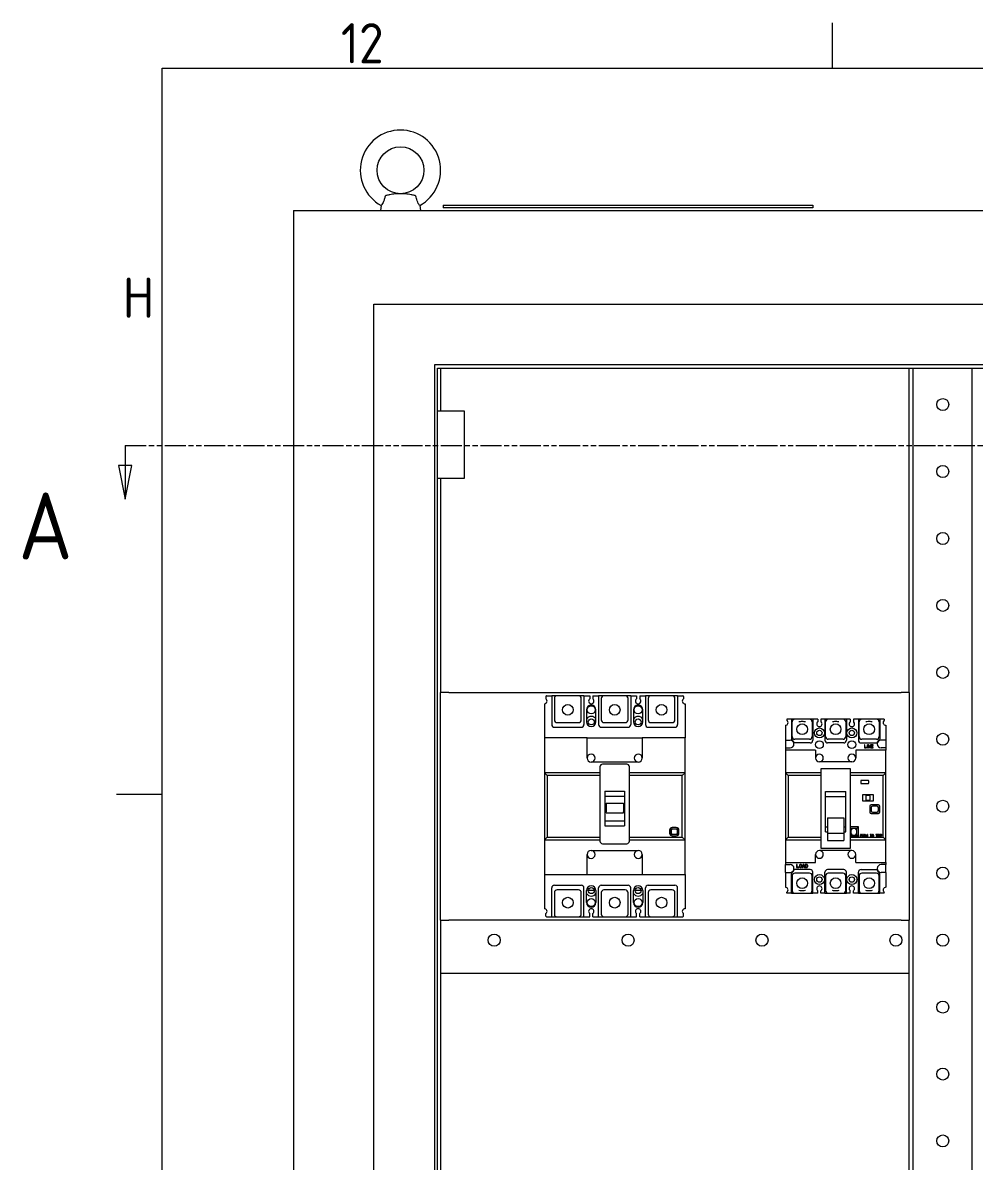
# Model space of a CAD drawing. Header units: millimetres. Extents: x 0 to 8410, y 0 to 5940.
# Drawn here: x 96 to 807, y 4924 to 5774 of the extents above; entities that cross this region are included whole.
import ezdxf

# ---------------------------------------------------------------- set-up
doc = ezdxf.new("R2010")
doc.units = ezdxf.units.MM
doc.header["$LTSCALE"] = 10
doc.linetypes.add('CHAIN', pattern=[0.3543, 0.2362, -0.0295, 0.0591, -0.0295])
doc.linetypes.add('DOUBLE_DASH_CHAIN', pattern=[1.2403, 0.6614, -0.0827, 0.1654, -0.0827, 0.1654, -0.0827])
doc.layers.get('0').update_dxf_attribs({"color": 3, "lineweight": 5, "true_color": 0x00ff00})
doc.layers.add('가시적인 것(ISO)', color=3, linetype='Continuous', lineweight=5, true_color=0x00ff00)
doc.layers.add('경계(ISO)', color=7, linetype='Continuous', lineweight=5)
doc.layers.add('단면선(ISO)', color=7, linetype='CHAIN', lineweight=5)
doc.styles.add('문자 텍스트_PSTEK_POSCO', font='isocp.shx')
doc.styles.add('부품번호텍스트_PSTEK_POSCO', font='isocp.shx')

# ---------------------------------------------------------------- blocks, each defined once
blk = doc.blocks.new('경계 Default Border')
at = {"layer": '경계(ISO)'}
for p, q in [((70.083, 574), (70.083, 577.4)), ((20, 519.75), (16.6, 519.75))]:
    blk.add_line(p, q, dxfattribs=at)
at = {"layer": '경계(ISO)', "flags": 128}
blk.add_lwpolyline([(20, 20), (20, 574), (821, 574), (821, 20), (20, 20)], dxfattribs=at)
at = {"layer": '경계(ISO)', "color": 2, "true_color": 0xffff00, "char_height": 3, "attachment_point": 7, "style": '문자 텍스트_PSTEK_POSCO'}
for s, insert in [('12', (33.36, 574.371)), ('H', (17.078, 555.375))]:
    blk.add_mtext(s, dxfattribs=dict(at, insert=insert))
blk = doc.blocks.new('2dTransSection0')
at = {"layer": '단면선(ISO)', "linetype": 'DOUBLE_DASH_CHAIN', "ltscale": 0.237558}
blk.add_line((17.256, 545.824), (185.952, 545.824), dxfattribs=at)
at = {"layer": '단면선(ISO)', "linetype": 'Continuous'}
for p, q in [((17.256, 545.824), (17.416, 545.824)), ((17.256, 545.824), (17.256, 544.324)), ((16.756, 544.324), (17.256, 541.824)), ((17.756, 544.324), (16.756, 544.324)), ((17.256, 544.324), (17.256, 541.824)), ((17.256, 541.824), (17.756, 544.324))]:
    blk.add_line(p, q, dxfattribs=at)
at = {"layer": '단면선(ISO)', "linetype": 'Continuous', "flags": 128}
blk.add_lwpolyline([(16.756, 544.324), (17.256, 541.824), (17.756, 544.324), (16.756, 544.324)], dxfattribs=at)
at = {"layer": '단면선(ISO)'}
blk.add_solid([(16.756, 544.324), (17.256, 541.824), (17.756, 544.324), (16.756, 544.324)], dxfattribs=at)
at = {"layer": '단면선(ISO)', "insert": (9.28, 537.312), "char_height": 5, "attachment_point": 7, "style": '부품번호텍스트_PSTEK_POSCO'}
blk.add_mtext('A', dxfattribs=at)

msp = doc.modelspace()

# ---------------------------------------------------------------- linework, layer by layer
at = {"layer": '가시적인 것(ISO)'}
for p, q in [((363.74, 5637.5), (363.09, 5633.85)), ((392.45, 5637.5), (393.09, 5633.85)), ((410.09, 5637.85), (686.09, 5637.85)), ((410.09, 5637.85), (410.09, 5635.85)), ((686.09, 5637.85), (686.09, 5635.85)), ((298.09, 5633.85), (298.09, 3533.85)), ((298.09, 5633.85), (1598.09, 5633.85)), ((686.09, 5635.85), (410.09, 5635.85)), ((358.09, 3603.85), (358.09, 5563.85)), ((358.09, 5563.85), (1538.09, 5563.85)), ((1492.69, 5518.45), (403.49, 5518.45)), ((403.49, 5518.45), (403.49, 3649.25)), ((405.79, 3651.55), (405.79, 5516.15)), ((405.79, 5516.15), (1490.39, 5516.15)), ((408.09, 5516.15), (408.09, 5483.85)), ((758.09, 5273.85), (758.09, 5516.15)), ((761.09, 3651.55), (761.09, 5516.15)), ((805.09, 3651.55), (805.09, 5516.15)), ((425.79, 5483.85), (405.79, 5483.85)), ((425.79, 5433.85), (425.79, 5483.85)), ((405.79, 5433.85), (425.79, 5433.85)), ((408.09, 5433.85), (408.09, 5273.85)), ((408.09, 5103.85), (408.09, 5273.85)), ((414.09, 5273.85), (408.09, 5273.85)), ((414.09, 5273.85), (752.09, 5273.85)), ((758.09, 5273.85), (752.09, 5273.85)), ((758.09, 5273.85), (758.09, 5103.85)), ((485.59, 5265.35), (485.59, 5239.85)), ((486.74, 5270.85), (486.74, 5268.98)), ((487.24, 5271.35), (491.09, 5271.35)), ((491.09, 5271.35), (491.09, 5249.85)), ((494.7, 5271.35), (491.09, 5271.35)), ((493.09, 5269.73), (493.09, 5253.35)), ((511.09, 5271.35), (494.7, 5271.35)), ((515.09, 5271.35), (511.09, 5271.35)), ((513.09, 5253.35), (513.09, 5269.35)), ((515.09, 5271.35), (519.44, 5271.35)), ((515.09, 5271.35), (515.09, 5249.85)), ((519.44, 5271.35), (519.44, 5268.98)), ((521.74, 5271.35), (526.09, 5271.35)), ((521.74, 5271.35), (521.74, 5268.98)), ((526.09, 5271.35), (526.09, 5249.85)), ((530.09, 5271.35), (526.09, 5271.35)), ((528.09, 5269.35), (528.09, 5253.35)), ((546.09, 5271.35), (530.09, 5271.35)), ((550.09, 5271.35), (546.09, 5271.35)), ((548.09, 5253.48), (548.09, 5269.35)), ((550.09, 5271.35), (554.44, 5271.35)), ((550.09, 5271.35), (550.09, 5249.85)), ((554.44, 5271.35), (554.44, 5268.98)), ((556.74, 5271.35), (561.09, 5271.35)), ((556.74, 5271.35), (556.74, 5268.98)), ((561.09, 5271.35), (561.09, 5249.85)), ((565.09, 5271.35), (561.09, 5271.35)), ((563.09, 5269.35), (563.09, 5253.35)), ((581.09, 5271.35), (565.09, 5271.35)), ((585.09, 5271.35), (581.09, 5271.35)), ((583.09, 5253.35), (583.09, 5269.35)), ((585.09, 5271.35), (588.94, 5271.35)), ((585.09, 5271.35), (585.09, 5249.85)), ((589.44, 5270.85), (589.44, 5268.98)), ((590.59, 5265.35), (590.59, 5239.85)), ((517.09, 5260.85), (517.09, 5251.85)), ((524.09, 5251.85), (524.09, 5260.85)), ((552.09, 5260.85), (552.09, 5251.85)), ((559.09, 5251.85), (559.09, 5260.85)), ((493.09, 5247.85), (513.09, 5247.85)), ((495.09, 5251.35), (511.09, 5251.35)), ((528.09, 5247.85), (548.09, 5247.85)), ((530.09, 5251.35), (545.96, 5251.35)), ((563.09, 5247.85), (583.09, 5247.85)), ((565.09, 5251.35), (581.09, 5251.35)), ((665.59, 5249.35), (665.59, 5238.25)), ((670.09, 5253.85), (666.74, 5253.85)), ((666.74, 5253.85), (666.74, 5252.98)), ((672.59, 5253.85), (670.09, 5253.85)), ((670.09, 5253.85), (670.09, 5238.44)), ((670.59, 5240.85), (670.59, 5251.85)), ((683.59, 5253.85), (672.59, 5253.85)), ((686.09, 5253.85), (683.59, 5253.85)), ((685.59, 5251.85), (685.59, 5240.85)), ((689.85, 5253.85), (686.09, 5253.85)), ((686.09, 5253.85), (686.09, 5238.15)), ((689.85, 5253.85), (689.85, 5251.99)), ((695.09, 5253.85), (692.15, 5253.85)), ((692.15, 5253.85), (692.15, 5251.98)), ((697.59, 5253.85), (695.09, 5253.85)), ((695.09, 5253.85), (695.09, 5238.15)), ((695.59, 5240.85), (695.59, 5251.85)), ((708.59, 5253.85), (697.59, 5253.85)), ((711.09, 5253.85), (708.59, 5253.85)), ((710.59, 5251.85), (710.59, 5240.85)), ((714.05, 5253.85), (711.09, 5253.85)), ((711.09, 5253.85), (711.09, 5238.15)), ((714.05, 5253.85), (714.05, 5251.99)), ((720.09, 5253.85), (716.35, 5253.85)), ((716.35, 5253.85), (716.35, 5251.98)), ((722.59, 5253.85), (720.09, 5253.85)), ((720.09, 5253.85), (720.09, 5238.15)), ((720.59, 5240.85), (720.59, 5251.85)), ((733.59, 5253.85), (722.59, 5253.85)), ((736.09, 5253.85), (733.59, 5253.85)), ((735.59, 5251.85), (735.59, 5240.85)), ((739.44, 5253.85), (736.09, 5253.85)), ((736.09, 5253.85), (736.09, 5238.44)), ((739.44, 5253.85), (739.44, 5252.98)), ((740.59, 5249.35), (740.59, 5238.25)), ((485.59, 5239.85), (485.59, 5213.85)), ((517.49, 5239.85), (485.59, 5239.85)), ((517.49, 5224.85), (517.49, 5239.85)), ((517.49, 5239.85), (558.69, 5239.85)), ((590.59, 5239.85), (558.69, 5239.85)), ((558.69, 5239.85), (558.69, 5224.85)), ((590.59, 5213.85), (590.59, 5239.85)), ((665.59, 5238.25), (669.09, 5238.25)), ((665.59, 5238.25), (665.59, 5232.45)), ((683.59, 5238.85), (672.59, 5238.85)), ((708.59, 5238.85), (697.59, 5238.85)), ((733.59, 5238.85), (722.59, 5238.85)), ((740.59, 5238.25), (737.09, 5238.25)), ((740.59, 5238.25), (740.59, 5232.45)), ((665.59, 5232.45), (669.09, 5232.45)), ((665.59, 5232.45), (665.59, 5230.85)), ((688.09, 5230.85), (665.59, 5230.85)), ((665.59, 5230.85), (665.59, 5213.85)), ((684.09, 5236.15), (672.24, 5236.15)), ((688.09, 5230.85), (688.09, 5224.85)), ((709.09, 5236.15), (697.09, 5236.15)), ((718.09, 5230.85), (718.09, 5224.85)), ((740.59, 5230.85), (718.09, 5230.85)), ((722.09, 5236.15), (733.94, 5236.15)), ((724.59, 5234.62), (724.59, 5232.4)), ((724.87, 5234.62), (724.59, 5234.62)), ((724.59, 5232.4), (726.26, 5232.4)), ((724.87, 5232.68), (724.87, 5234.62)), ((726.26, 5232.68), (724.87, 5232.68)), ((726.26, 5232.4), (726.26, 5232.68)), ((726.91, 5234.62), (726.63, 5234.62)), ((726.63, 5234.62), (726.63, 5232.4)), ((726.63, 5232.4), (726.91, 5232.4)), ((726.91, 5232.4), (726.91, 5234.62)), ((727.69, 5234.62), (727.28, 5234.62)), ((727.28, 5234.62), (727.28, 5232.4)), ((727.28, 5232.4), (727.55, 5232.4)), ((727.55, 5232.4), (727.55, 5234.33)), ((727.55, 5234.33), (728.71, 5232.4)), ((728.85, 5232.73), (727.69, 5234.62)), ((728.71, 5232.4), (729.13, 5232.4)), ((729.13, 5234.62), (728.85, 5234.62)), ((728.85, 5234.62), (728.85, 5232.73)), ((729.13, 5232.4), (729.13, 5234.62)), ((731.16, 5234.62), (729.5, 5234.62)), ((729.5, 5234.62), (729.5, 5232.4)), ((729.5, 5232.4), (731.16, 5232.4)), ((729.77, 5233.72), (729.77, 5234.33)), ((729.77, 5234.33), (731.16, 5234.33)), ((730.98, 5233.72), (729.77, 5233.72)), ((729.77, 5232.68), (729.77, 5233.43)), ((729.77, 5233.43), (730.98, 5233.43)), ((731.16, 5232.68), (729.77, 5232.68)), ((730.98, 5233.43), (730.98, 5233.72)), ((731.16, 5234.33), (731.16, 5234.62)), ((731.16, 5232.4), (731.16, 5232.68)), ((740.59, 5232.45), (737.09, 5232.45)), ((740.59, 5232.45), (740.59, 5230.85)), ((740.59, 5213.85), (740.59, 5230.85)), ((555.69, 5221.85), (520.49, 5221.85)), ((715.19, 5221.95), (690.99, 5221.95)), ((485.59, 5213.85), (485.59, 5163.85)), ((485.59, 5213.85), (487.59, 5211.85)), ((527.09, 5213.85), (485.59, 5213.85)), ((527.09, 5218.25), (527.09, 5162.85)), ((547.09, 5220.25), (529.09, 5220.25)), ((549.09, 5162.85), (549.09, 5218.25)), ((590.59, 5213.85), (549.09, 5213.85)), ((588.59, 5211.85), (590.59, 5213.85)), ((590.59, 5163.85), (590.59, 5213.85)), ((692.09, 5213.85), (665.59, 5213.85)), ((665.59, 5213.85), (665.59, 5163.85)), ((665.59, 5213.85), (667.59, 5211.85)), ((692.09, 5216.85), (692.09, 5157.45)), ((714.09, 5216.85), (692.09, 5216.85)), ((714.09, 5157.45), (714.09, 5216.85)), ((740.59, 5213.85), (714.09, 5213.85)), ((738.59, 5211.85), (740.59, 5213.85)), ((740.59, 5163.85), (740.59, 5213.85)), ((487.59, 5211.85), (487.59, 5165.85)), ((527.09, 5211.85), (487.59, 5211.85)), ((588.59, 5211.85), (549.09, 5211.85)), ((588.59, 5165.85), (588.59, 5211.85)), ((667.59, 5211.85), (667.59, 5165.85)), ((692.09, 5211.85), (667.59, 5211.85)), ((738.59, 5211.85), (714.09, 5211.85)), ((721.79, 5207.65), (721.79, 5206.25)), ((727.29, 5208.15), (722.29, 5208.15)), ((722.29, 5205.75), (727.29, 5205.75)), ((727.79, 5206.25), (727.79, 5207.65)), ((738.59, 5165.85), (738.59, 5211.85)), ((530.84, 5200.15), (530.84, 5174.15)), ((530.84, 5200.15), (545.34, 5200.15)), ((530.84, 5196.32), (545.34, 5196.32)), ((545.34, 5200.15), (545.34, 5174.15)), ((695.59, 5169.78), (695.59, 5199.91)), ((695.59, 5199.91), (710.59, 5199.91)), ((695.59, 5196.15), (710.59, 5196.15)), ((710.59, 5169.78), (710.59, 5199.91)), ((723.09, 5197.25), (723.09, 5192.95)), ((731.39, 5197.25), (723.09, 5197.25)), ((725.59, 5196.35), (725.59, 5193.85)), ((728.49, 5196.75), (725.99, 5196.75)), ((728.89, 5193.85), (728.89, 5196.35)), ((731.39, 5192.95), (731.39, 5197.25)), ((531.59, 5190.75), (531.59, 5191.25)), ((531.59, 5191.25), (544.59, 5191.25)), ((531.59, 5190.75), (531.59, 5184.55)), ((544.59, 5190.75), (544.59, 5191.25)), ((544.59, 5190.75), (544.59, 5184.55)), ((723.09, 5192.95), (731.39, 5192.95)), ((725.99, 5193.45), (728.49, 5193.45)), ((728.59, 5188.85), (728.59, 5184.45)), ((734.99, 5189.85), (729.59, 5189.85)), ((729.59, 5187.85), (729.59, 5185.45)), ((733.99, 5188.85), (730.59, 5188.85)), ((734.99, 5185.45), (734.99, 5187.85)), ((735.99, 5184.45), (735.99, 5188.85)), ((531.59, 5184.05), (531.59, 5184.55)), ((531.59, 5184.05), (544.59, 5184.05)), ((544.59, 5184.05), (544.59, 5184.55)), ((697.09, 5180.25), (709.09, 5180.25)), ((697.09, 5180.25), (697.09, 5168.72)), ((709.09, 5180.25), (709.09, 5168.72)), ((729.59, 5183.45), (734.99, 5183.45)), ((730.59, 5184.45), (733.99, 5184.45)), ((530.84, 5177.98), (545.34, 5177.98)), ((530.84, 5174.15), (545.34, 5174.15)), ((579.09, 5170.95), (579.09, 5168.75)), ((580.09, 5168.75), (580.09, 5170.95)), ((580.24, 5170.8), (580.24, 5168.9)), ((584.09, 5172.95), (581.09, 5172.95)), ((581.09, 5171.95), (584.09, 5171.95)), ((583.94, 5171.8), (581.24, 5171.8)), ((584.94, 5168.9), (584.94, 5170.8)), ((585.09, 5170.95), (585.09, 5168.75)), ((586.09, 5168.75), (586.09, 5170.95)), ((695.59, 5173.55), (697.09, 5173.55)), ((695.59, 5169.78), (697.09, 5169.78)), ((709.09, 5173.55), (710.59, 5173.55)), ((709.09, 5169.78), (710.59, 5169.78)), ((720.09, 5173.5), (714.09, 5173.5)), ((718.94, 5172.35), (714.44, 5172.35)), ((715.44, 5171.35), (714.44, 5172.35)), ((714.44, 5172.35), (714.44, 5167.35)), ((717.94, 5171.35), (718.94, 5172.35)), ((718.94, 5167.35), (718.94, 5172.35)), ((719.09, 5172.5), (720.09, 5173.5)), ((720.09, 5166.2), (720.09, 5173.5)), ((487.59, 5165.85), (485.59, 5163.85)), ((485.59, 5163.85), (485.59, 5137.85)), ((485.59, 5163.85), (527.09, 5163.85)), ((487.59, 5165.85), (527.09, 5165.85)), ((549.09, 5165.85), (588.59, 5165.85)), ((549.09, 5163.85), (590.59, 5163.85)), ((584.09, 5167.75), (581.09, 5167.75)), ((581.09, 5166.75), (584.09, 5166.75)), ((581.24, 5167.9), (583.94, 5167.9)), ((590.59, 5163.85), (588.59, 5165.85)), ((590.59, 5137.85), (590.59, 5163.85)), ((667.59, 5165.85), (665.59, 5163.85)), ((665.59, 5163.85), (692.09, 5163.85)), ((665.59, 5163.85), (665.59, 5146.85)), ((667.59, 5165.85), (692.09, 5165.85)), ((697.09, 5168.72), (697.09, 5163.36)), ((697.09, 5168.72), (709.09, 5168.72)), ((697.09, 5163.36), (709.09, 5163.36)), ((709.09, 5168.72), (709.09, 5163.36)), ((714.09, 5166.2), (720.09, 5166.2)), ((714.09, 5165.85), (738.59, 5165.85)), ((714.09, 5163.85), (740.59, 5163.85)), ((715.44, 5168.35), (714.44, 5167.35)), ((714.44, 5167.35), (718.94, 5167.35)), ((717.94, 5168.35), (718.94, 5167.35)), ((720.09, 5166.2), (719.09, 5167.2)), ((722.34, 5167.7), (721.59, 5167.7)), ((721.59, 5167.7), (721.59, 5166.2)), ((721.59, 5166.2), (721.78, 5166.2)), ((721.78, 5167.06), (721.78, 5167.54)), ((721.78, 5167.54), (722.37, 5167.54)), ((722.37, 5167.06), (721.78, 5167.06)), ((721.78, 5166.2), (721.78, 5166.87)), ((721.78, 5166.87), (722.34, 5166.87)), ((722.5, 5167.66), (722.34, 5167.7)), ((722.34, 5166.87), (722.5, 5166.9)), ((722.37, 5167.54), (722.47, 5167.5)), ((722.47, 5167.09), (722.37, 5167.06)), ((722.47, 5167.5), (722.53, 5167.44)), ((722.53, 5167.15), (722.47, 5167.09)), ((722.62, 5167.57), (722.5, 5167.66)), ((722.5, 5166.9), (722.62, 5166.99)), ((722.53, 5167.44), (722.56, 5167.34)), ((722.56, 5167.25), (722.53, 5167.15)), ((722.56, 5167.34), (722.56, 5167.25)), ((722.72, 5167.44), (722.62, 5167.57)), ((722.62, 5166.99), (722.72, 5167.12)), ((722.75, 5167.34), (722.72, 5167.44)), ((722.72, 5167.12), (722.75, 5167.22)), ((722.75, 5167.22), (722.75, 5167.34)), ((723.19, 5167.7), (723, 5167.7)), ((723, 5167.7), (723, 5166.71)), ((723, 5166.71), (723.03, 5166.55)), ((723.03, 5166.55), (723.09, 5166.42)), ((723.09, 5166.42), (723.22, 5166.29)), ((723.19, 5166.71), (723.19, 5167.7)), ((723.22, 5166.58), (723.19, 5166.71)), ((723.28, 5166.48), (723.22, 5166.58)), ((723.22, 5166.29), (723.34, 5166.23)), ((723.37, 5166.42), (723.28, 5166.48)), ((723.34, 5166.23), (723.5, 5166.2)), ((723.5, 5166.39), (723.37, 5166.42)), ((723.62, 5166.39), (723.5, 5166.39)), ((723.5, 5166.2), (723.62, 5166.2)), ((723.75, 5166.42), (723.62, 5166.39)), ((723.62, 5166.2), (723.78, 5166.23)), ((723.84, 5166.48), (723.75, 5166.42)), ((723.78, 5166.23), (723.91, 5166.29)), ((723.91, 5166.58), (723.84, 5166.48)), ((723.94, 5166.71), (723.91, 5166.58)), ((723.91, 5166.29), (724.03, 5166.42)), ((724.12, 5167.7), (723.94, 5167.7)), ((723.94, 5167.7), (723.94, 5166.71)), ((724.03, 5166.42), (724.09, 5166.55)), ((724.09, 5166.55), (724.12, 5166.71)), ((724.12, 5166.71), (724.12, 5167.7)), ((724.56, 5166.61), (724.37, 5166.61)), ((724.37, 5166.61), (724.41, 5166.48)), ((724.41, 5166.48), (724.5, 5166.32)), ((724.5, 5167.47), (724.47, 5167.34)), ((724.47, 5167.34), (724.47, 5167.22)), ((724.47, 5167.22), (724.5, 5167.09)), ((724.62, 5167.6), (724.5, 5167.47)), ((724.5, 5167.09), (724.62, 5166.96)), ((724.5, 5166.32), (724.66, 5166.23)), ((724.59, 5166.51), (724.56, 5166.61)), ((724.69, 5166.42), (724.59, 5166.51)), ((724.75, 5167.66), (724.62, 5167.6)), ((724.62, 5166.96), (724.75, 5166.9)), ((724.66, 5167.31), (724.69, 5167.41)), ((724.66, 5167.25), (724.66, 5167.31)), ((724.69, 5167.15), (724.66, 5167.25)), ((724.66, 5166.23), (724.81, 5166.2)), ((724.69, 5167.41), (724.78, 5167.47)), ((724.78, 5167.09), (724.69, 5167.15)), ((724.81, 5166.39), (724.69, 5166.42)), ((724.87, 5167.7), (724.75, 5167.66)), ((724.75, 5166.9), (724.87, 5166.87)), ((724.78, 5167.47), (724.87, 5167.5)), ((724.87, 5167.06), (724.78, 5167.09)), ((725.06, 5166.39), (724.81, 5166.39)), ((724.81, 5166.2), (725.06, 5166.2)), ((725.03, 5167.7), (724.87, 5167.7)), ((724.87, 5167.5), (725.06, 5167.5)), ((725.06, 5167.06), (724.87, 5167.06)), ((724.87, 5166.87), (725.06, 5166.87)), ((725.19, 5167.66), (725.03, 5167.7)), ((725.06, 5167.5), (725.16, 5167.47)), ((725.22, 5167.03), (725.06, 5167.06)), ((725.06, 5166.87), (725.19, 5166.83)), ((725.19, 5166.42), (725.06, 5166.39)), ((725.06, 5166.2), (725.22, 5166.23)), ((725.16, 5167.47), (725.22, 5167.41)), ((725.31, 5167.57), (725.19, 5167.66)), ((725.19, 5166.83), (725.28, 5166.77)), ((725.28, 5166.48), (725.19, 5166.42)), ((725.22, 5167.41), (725.25, 5167.34)), ((725.34, 5166.96), (725.22, 5167.03)), ((725.22, 5166.23), (725.34, 5166.29)), ((725.25, 5167.34), (725.44, 5167.34)), ((725.28, 5166.77), (725.34, 5166.67)), ((725.34, 5166.58), (725.28, 5166.48)), ((725.41, 5167.44), (725.31, 5167.57)), ((725.47, 5166.83), (725.34, 5166.96)), ((725.34, 5166.67), (725.34, 5166.58)), ((725.34, 5166.29), (725.47, 5166.42)), ((725.44, 5167.34), (725.41, 5167.44)), ((725.53, 5166.71), (725.47, 5166.83)), ((725.47, 5166.42), (725.53, 5166.55)), ((725.53, 5166.55), (725.53, 5166.71)), ((725.97, 5167.7), (725.78, 5167.7)), ((725.78, 5167.7), (725.78, 5166.2)), ((725.78, 5166.2), (725.97, 5166.2)), ((725.97, 5167.09), (725.97, 5167.7)), ((726.84, 5167.09), (725.97, 5167.09)), ((725.97, 5166.2), (725.97, 5166.9)), ((725.97, 5166.9), (726.84, 5166.9)), ((727.03, 5167.7), (726.84, 5167.7)), ((726.84, 5167.7), (726.84, 5167.09)), ((726.84, 5166.9), (726.84, 5166.2)), ((726.84, 5166.2), (727.03, 5166.2)), ((727.03, 5166.2), (727.03, 5167.7)), ((729.97, 5167.7), (728.78, 5167.7)), ((728.78, 5167.7), (728.78, 5167.54)), ((728.78, 5167.54), (729.28, 5167.54)), ((729.28, 5167.54), (729.28, 5166.2)), ((729.28, 5166.2), (729.47, 5166.2)), ((729.47, 5166.2), (729.47, 5167.54)), ((729.47, 5167.54), (729.97, 5167.54)), ((729.97, 5167.54), (729.97, 5167.7)), ((730.25, 5167.34), (730.22, 5167.18)), ((730.22, 5167.18), (730.22, 5166.71)), ((730.22, 5166.71), (730.25, 5166.55)), ((730.31, 5167.47), (730.25, 5167.34)), ((730.25, 5166.55), (730.31, 5166.42)), ((730.44, 5167.6), (730.31, 5167.47)), ((730.31, 5166.42), (730.44, 5166.29)), ((730.41, 5167.18), (730.44, 5167.31)), ((730.41, 5166.71), (730.41, 5167.18)), ((730.44, 5166.58), (730.41, 5166.71)), ((730.56, 5167.66), (730.44, 5167.6)), ((730.44, 5167.31), (730.5, 5167.41)), ((730.5, 5166.48), (730.44, 5166.58)), ((730.44, 5166.29), (730.56, 5166.23)), ((730.5, 5167.41), (730.59, 5167.47)), ((730.59, 5166.42), (730.5, 5166.48)), ((730.72, 5167.7), (730.56, 5167.66)), ((730.56, 5166.23), (730.72, 5166.2)), ((730.59, 5167.47), (730.72, 5167.5)), ((730.72, 5166.39), (730.59, 5166.42)), ((730.97, 5167.7), (730.72, 5167.7)), ((730.72, 5167.5), (730.97, 5167.5)), ((730.97, 5166.39), (730.72, 5166.39)), ((730.72, 5166.2), (730.97, 5166.2)), ((731.12, 5167.66), (730.97, 5167.7)), ((730.97, 5167.5), (731.09, 5167.47)), ((731.09, 5166.42), (730.97, 5166.39)), ((730.97, 5166.2), (731.12, 5166.23)), ((731.09, 5167.47), (731.19, 5167.41)), ((731.19, 5166.48), (731.09, 5166.42)), ((731.25, 5167.6), (731.12, 5167.66)), ((731.12, 5166.23), (731.25, 5166.29)), ((731.19, 5167.41), (731.25, 5167.31)), ((731.25, 5166.58), (731.19, 5166.48)), ((731.37, 5167.47), (731.25, 5167.6)), ((731.25, 5167.31), (731.28, 5167.18)), ((731.28, 5166.71), (731.25, 5166.58)), ((731.25, 5166.29), (731.37, 5166.42)), ((731.28, 5167.18), (731.28, 5166.71)), ((731.44, 5167.34), (731.37, 5167.47)), ((731.37, 5166.42), (731.44, 5166.55)), ((731.47, 5167.18), (731.44, 5167.34)), ((731.44, 5166.55), (731.47, 5166.71)), ((731.47, 5166.71), (731.47, 5167.18)), ((734.41, 5167.7), (733.22, 5167.7)), ((733.22, 5167.7), (733.22, 5167.54)), ((733.22, 5167.54), (733.72, 5167.54)), ((733.72, 5167.54), (733.72, 5166.2)), ((733.72, 5166.2), (733.91, 5166.2)), ((733.91, 5166.2), (733.91, 5167.54)), ((733.91, 5167.54), (734.41, 5167.54)), ((734.41, 5167.54), (734.41, 5167.7)), ((735.41, 5167.7), (734.66, 5167.7)), ((734.66, 5167.7), (734.66, 5166.2)), ((734.66, 5166.2), (734.84, 5166.2)), ((734.84, 5167.06), (734.84, 5167.54)), ((734.84, 5167.54), (735.44, 5167.54)), ((735.44, 5167.06), (734.84, 5167.06)), ((734.84, 5166.87), (735.37, 5166.87)), ((734.84, 5166.2), (734.84, 5166.87)), ((735.37, 5166.87), (735.62, 5166.2)), ((735.56, 5167.66), (735.41, 5167.7)), ((735.44, 5167.54), (735.53, 5167.5)), ((735.53, 5167.09), (735.44, 5167.06)), ((735.53, 5167.5), (735.59, 5167.44)), ((735.59, 5167.15), (735.53, 5167.09)), ((735.69, 5167.57), (735.56, 5167.66)), ((735.56, 5166.93), (735.69, 5166.99)), ((735.84, 5166.2), (735.56, 5166.93)), ((735.59, 5167.44), (735.62, 5167.34)), ((735.62, 5167.25), (735.59, 5167.15)), ((735.62, 5167.34), (735.62, 5167.25)), ((735.62, 5166.2), (735.84, 5166.2)), ((735.78, 5167.44), (735.69, 5167.57)), ((735.69, 5166.99), (735.78, 5167.12)), ((735.81, 5167.34), (735.78, 5167.44)), ((735.78, 5167.12), (735.81, 5167.22)), ((735.81, 5167.22), (735.81, 5167.34)), ((736.28, 5167.7), (736.09, 5167.7)), ((736.09, 5167.7), (736.09, 5166.2)), ((736.09, 5166.2), (736.28, 5166.2)), ((736.28, 5166.2), (736.28, 5167.7)), ((737.28, 5167.7), (736.53, 5167.7)), ((736.53, 5167.7), (736.53, 5166.2)), ((736.53, 5166.2), (736.72, 5166.2)), ((736.72, 5167.06), (736.72, 5167.54)), ((736.72, 5167.54), (737.31, 5167.54)), ((737.31, 5167.06), (736.72, 5167.06)), ((736.72, 5166.2), (736.72, 5166.87)), ((736.72, 5166.87), (737.28, 5166.87)), ((737.44, 5167.66), (737.28, 5167.7)), ((737.28, 5166.87), (737.44, 5166.9)), ((737.31, 5167.54), (737.41, 5167.5)), ((737.41, 5167.09), (737.31, 5167.06)), ((737.41, 5167.5), (737.47, 5167.44)), ((737.47, 5167.15), (737.41, 5167.09)), ((737.56, 5167.57), (737.44, 5167.66)), ((737.44, 5166.9), (737.56, 5166.99)), ((737.47, 5167.44), (737.5, 5167.34)), ((737.5, 5167.25), (737.47, 5167.15)), ((737.5, 5167.34), (737.5, 5167.25)), ((737.66, 5167.44), (737.56, 5167.57)), ((737.56, 5166.99), (737.66, 5167.12)), ((737.69, 5167.34), (737.66, 5167.44)), ((737.66, 5167.12), (737.69, 5167.22)), ((737.69, 5167.22), (737.69, 5167.34)), ((740.59, 5163.85), (738.59, 5165.85)), ((740.59, 5146.85), (740.59, 5163.85)), ((517.49, 5137.85), (517.49, 5152.85)), ((520.49, 5155.85), (555.69, 5155.85)), ((529.09, 5160.85), (547.09, 5160.85)), ((558.69, 5152.85), (558.69, 5137.85)), ((688.09, 5146.85), (688.09, 5152.85)), ((715.19, 5155.75), (690.99, 5155.75)), ((692.09, 5157.45), (714.09, 5157.45)), ((718.09, 5146.85), (718.09, 5152.85)), ((665.59, 5146.85), (665.59, 5145.25)), ((665.59, 5146.85), (688.09, 5146.85)), ((665.59, 5145.25), (669.09, 5145.25)), ((665.59, 5139.45), (665.59, 5145.25)), ((673.96, 5145.3), (673.96, 5143.1)), ((674.24, 5145.3), (673.96, 5145.3)), ((674.24, 5143.38), (674.24, 5145.3)), ((676.03, 5144.78), (675.98, 5144.55)), ((675.98, 5144.55), (675.98, 5143.84)), ((676.12, 5144.97), (676.03, 5144.78)), ((676.3, 5145.16), (676.12, 5144.97)), ((676.26, 5144.55), (676.3, 5144.73)), ((676.26, 5143.84), (676.26, 5144.55)), ((676.48, 5145.25), (676.3, 5145.16)), ((676.3, 5144.73), (676.39, 5144.87)), ((676.39, 5144.87), (676.53, 5144.97)), ((676.71, 5145.3), (676.48, 5145.25)), ((676.53, 5144.97), (676.71, 5145.01)), ((677.08, 5145.3), (676.71, 5145.3)), ((676.71, 5145.01), (677.08, 5145.01)), ((677.31, 5145.25), (677.08, 5145.3)), ((677.08, 5145.01), (677.26, 5144.97)), ((677.26, 5144.97), (677.4, 5144.87)), ((677.49, 5145.16), (677.31, 5145.25)), ((677.4, 5144.87), (677.49, 5144.73)), ((677.68, 5144.97), (677.49, 5145.16)), ((677.49, 5144.73), (677.54, 5144.55)), ((677.54, 5144.55), (677.54, 5143.84)), ((677.77, 5144.78), (677.68, 5144.97)), ((677.81, 5144.55), (677.77, 5144.78)), ((677.81, 5143.84), (677.81, 5144.55)), ((678.91, 5145.3), (678.18, 5143.1)), ((678.68, 5143.84), (679.1, 5145.11)), ((679.28, 5145.3), (678.91, 5145.3)), ((679.1, 5145.11), (679.51, 5143.84)), ((680.01, 5143.1), (679.28, 5145.3)), ((681.48, 5145.3), (680.38, 5145.3)), ((680.38, 5145.3), (680.38, 5143.1)), ((680.66, 5145.01), (681.48, 5145.01)), ((680.66, 5143.38), (680.66, 5145.01)), ((681.71, 5145.25), (681.48, 5145.3)), ((681.48, 5145.01), (681.66, 5144.97)), ((681.66, 5144.97), (681.8, 5144.87)), ((681.89, 5145.16), (681.71, 5145.25)), ((681.8, 5144.87), (681.89, 5144.73)), ((682.08, 5144.97), (681.89, 5145.16)), ((681.89, 5144.73), (681.94, 5144.55)), ((681.94, 5144.55), (681.94, 5143.84)), ((682.17, 5144.78), (682.08, 5144.97)), ((682.21, 5144.55), (682.17, 5144.78)), ((682.21, 5143.84), (682.21, 5144.55)), ((718.09, 5146.85), (740.59, 5146.85)), ((740.59, 5145.25), (737.09, 5145.25)), ((740.59, 5146.85), (740.59, 5145.25)), ((740.59, 5139.45), (740.59, 5145.25)), ((485.59, 5137.85), (485.59, 5112.35)), ((485.59, 5137.85), (517.49, 5137.85)), ((517.49, 5137.85), (558.69, 5137.85)), ((558.69, 5137.85), (590.59, 5137.85)), ((590.59, 5137.85), (590.59, 5112.35)), ((665.59, 5139.45), (669.09, 5139.45)), ((665.59, 5139.45), (665.59, 5128.35)), ((670.09, 5123.85), (670.09, 5139.25)), ((670.59, 5136.85), (670.59, 5125.85)), ((684.09, 5141.55), (672.24, 5141.55)), ((683.59, 5138.85), (672.59, 5138.85)), ((673.96, 5143.1), (675.61, 5143.1)), ((675.61, 5143.38), (674.24, 5143.38)), ((675.61, 5143.1), (675.61, 5143.38)), ((675.98, 5143.84), (676.03, 5143.61)), ((676.03, 5143.61), (676.12, 5143.42)), ((676.12, 5143.42), (676.3, 5143.24)), ((676.3, 5143.66), (676.26, 5143.84)), ((676.39, 5143.52), (676.3, 5143.66)), ((676.3, 5143.24), (676.48, 5143.14)), ((676.53, 5143.42), (676.39, 5143.52)), ((676.48, 5143.14), (676.71, 5143.1)), ((676.71, 5143.38), (676.53, 5143.42)), ((677.08, 5143.38), (676.71, 5143.38)), ((676.71, 5143.1), (677.08, 5143.1)), ((677.26, 5143.42), (677.08, 5143.38)), ((677.08, 5143.1), (677.31, 5143.14)), ((677.4, 5143.52), (677.26, 5143.42)), ((677.31, 5143.14), (677.49, 5143.24)), ((677.49, 5143.66), (677.4, 5143.52)), ((677.54, 5143.84), (677.49, 5143.66)), ((677.49, 5143.24), (677.68, 5143.42)), ((677.68, 5143.42), (677.77, 5143.61)), ((677.77, 5143.61), (677.81, 5143.84)), ((678.18, 5143.1), (678.46, 5143.1)), ((678.46, 5143.1), (678.64, 5143.66)), ((678.64, 5143.66), (679.56, 5143.66)), ((679.51, 5143.84), (678.68, 5143.84)), ((679.56, 5143.66), (679.74, 5143.1)), ((679.74, 5143.1), (680.01, 5143.1)), ((680.38, 5143.1), (681.48, 5143.1)), ((681.48, 5143.38), (680.66, 5143.38)), ((681.66, 5143.42), (681.48, 5143.38)), ((681.48, 5143.1), (681.71, 5143.14)), ((681.8, 5143.52), (681.66, 5143.42)), ((681.71, 5143.14), (681.89, 5143.24)), ((681.89, 5143.66), (681.8, 5143.52)), ((681.94, 5143.84), (681.89, 5143.66)), ((681.89, 5143.24), (682.08, 5143.42)), ((682.08, 5143.42), (682.17, 5143.61)), ((682.17, 5143.61), (682.21, 5143.84)), ((685.59, 5125.85), (685.59, 5136.85)), ((686.09, 5123.85), (686.09, 5139.55)), ((695.09, 5123.85), (695.09, 5139.55)), ((695.59, 5136.85), (695.59, 5125.85)), ((709.09, 5141.55), (697.09, 5141.55)), ((708.59, 5138.85), (697.59, 5138.85)), ((710.59, 5125.85), (710.59, 5136.85)), ((711.09, 5123.85), (711.09, 5139.55)), ((720.09, 5123.85), (720.09, 5139.55)), ((720.59, 5136.85), (720.59, 5125.85)), ((722.09, 5141.55), (733.94, 5141.55)), ((733.59, 5138.85), (722.59, 5138.85)), ((735.59, 5125.85), (735.59, 5136.85)), ((736.09, 5123.85), (736.09, 5139.25)), ((740.59, 5139.45), (737.09, 5139.45)), ((740.59, 5139.45), (740.59, 5128.35)), ((491.09, 5106.35), (491.09, 5127.85)), ((493.09, 5129.85), (513.09, 5129.85)), ((515.09, 5106.35), (515.09, 5127.85)), ((526.09, 5106.35), (526.09, 5127.85)), ((528.09, 5129.85), (548.09, 5129.85)), ((550.09, 5106.35), (550.09, 5127.85)), ((561.09, 5106.35), (561.09, 5127.85)), ((563.09, 5129.85), (583.09, 5129.85)), ((585.09, 5106.35), (585.09, 5127.85)), ((493.09, 5124.35), (493.09, 5107.96)), ((511.09, 5126.35), (495.09, 5126.35)), ((513.09, 5108.35), (513.09, 5124.35)), ((517.09, 5116.85), (517.09, 5125.85)), ((522.84, 5125.85), (518.34, 5125.85)), ((519.56, 5123.85), (521.62, 5123.85)), ((524.09, 5125.85), (524.09, 5116.85)), ((528.09, 5124.35), (528.09, 5108.35)), ((545.96, 5126.35), (530.09, 5126.35)), ((548.09, 5108.35), (548.09, 5124.21)), ((552.09, 5116.85), (552.09, 5125.85)), ((557.84, 5125.85), (553.34, 5125.85)), ((554.56, 5123.85), (556.62, 5123.85)), ((559.09, 5125.85), (559.09, 5116.85)), ((563.09, 5124.35), (563.09, 5108.35)), ((581.09, 5126.35), (565.09, 5126.35)), ((583.09, 5108.35), (583.09, 5124.35)), ((666.74, 5123.85), (666.74, 5124.71)), ((670.09, 5123.85), (666.74, 5123.85)), ((670.09, 5123.85), (672.59, 5123.85)), ((672.59, 5123.85), (683.59, 5123.85)), ((683.59, 5123.85), (686.09, 5123.85)), ((689.85, 5123.85), (686.09, 5123.85)), ((689.85, 5123.85), (689.85, 5125.71)), ((692.15, 5123.85), (692.15, 5125.71)), ((695.09, 5123.85), (692.15, 5123.85)), ((695.09, 5123.85), (697.59, 5123.85)), ((697.59, 5123.85), (708.59, 5123.85)), ((708.59, 5123.85), (711.09, 5123.85)), ((714.05, 5123.85), (711.09, 5123.85)), ((714.05, 5123.85), (714.05, 5125.71)), ((716.35, 5123.85), (716.35, 5125.71)), ((720.09, 5123.85), (716.35, 5123.85)), ((720.09, 5123.85), (722.59, 5123.85)), ((722.59, 5123.85), (733.59, 5123.85)), ((733.59, 5123.85), (736.09, 5123.85)), ((739.44, 5123.85), (736.09, 5123.85)), ((739.44, 5123.85), (739.44, 5124.71)), ((408.09, 5103.85), (408.09, 3651.55)), ((408.09, 5103.85), (414.09, 5103.85)), ((752.09, 5103.85), (414.09, 5103.85)), ((486.74, 5106.85), (486.74, 5108.71)), ((487.24, 5106.35), (491.09, 5106.35)), ((491.09, 5106.35), (494.7, 5106.35)), ((494.7, 5106.35), (511.09, 5106.35)), ((511.09, 5106.35), (515.09, 5106.35)), ((515.09, 5106.35), (519.44, 5106.35)), ((519.44, 5106.35), (519.44, 5108.71)), ((521.74, 5106.35), (521.74, 5108.71)), ((521.74, 5106.35), (526.09, 5106.35)), ((526.09, 5106.35), (530.09, 5106.35)), ((530.09, 5106.35), (546.09, 5106.35)), ((546.09, 5106.35), (550.09, 5106.35)), ((550.09, 5106.35), (554.44, 5106.35)), ((554.44, 5106.35), (554.44, 5108.71)), ((556.74, 5106.35), (556.74, 5108.71)), ((556.74, 5106.35), (561.09, 5106.35)), ((561.09, 5106.35), (565.09, 5106.35)), ((565.09, 5106.35), (581.09, 5106.35)), ((581.09, 5106.35), (585.09, 5106.35)), ((585.09, 5106.35), (588.94, 5106.35)), ((589.44, 5106.85), (589.44, 5108.71)), ((752.09, 5103.85), (758.09, 5103.85)), ((758.09, 3651.55), (758.09, 5103.85)), ((758.09, 5063.85), (408.09, 5063.85))]:
    msp.add_line(p, q, dxfattribs=at)
for centre, radius in [((378.09, 5663.85), 17.5), ((783.09, 5488.85), 4.5), ((783.09, 5438.85), 4.5), ((783.09, 5388.85), 4.5), ((783.09, 5338.85), 4.5), ((783.09, 5288.85), 4.5), ((503.09, 5260.85), 4), ((520.59, 5260.85), 3), ((538.09, 5260.85), 4), ((555.59, 5260.85), 3), ((573.09, 5260.85), 4), ((520.59, 5251.85), 2.25), ((555.59, 5251.85), 2.25), ((678.09, 5246.35), 4), ((690.99, 5243.6), 3.7), ((703.09, 5246.35), 4), ((715.19, 5243.6), 3.7), ((728.09, 5246.35), 4), ((690.99, 5234.85), 2.9), ((690.99, 5243.6), 2), ((715.19, 5234.85), 2.9), ((715.19, 5243.6), 2), ((783.09, 5238.85), 4.5), ((783.09, 5188.85), 4.5), ((690.99, 5134.1), 3.7), ((690.99, 5134.1), 2), ((715.19, 5134.1), 3.7), ((715.19, 5134.1), 2), ((783.09, 5138.85), 4.5), ((520.59, 5125.85), 2.25), ((555.59, 5125.85), 2.25), ((678.09, 5131.35), 4), ((703.09, 5131.35), 4), ((728.09, 5131.35), 4), ((503.09, 5116.85), 4), ((520.59, 5116.85), 3), ((538.09, 5116.85), 4), ((555.59, 5116.85), 3), ((573.09, 5116.85), 4), ((448.09, 5088.85), 4.5), ((548.09, 5088.85), 4.5), ((648.09, 5088.85), 4.5), ((748.09, 5088.85), 4.5), ((783.09, 5088.85), 4.5), ((783.09, 5038.85), 4.5), ((783.09, 4988.85), 4.5), ((783.09, 4938.85), 4.5)]:
    msp.add_circle(centre, radius, dxfattribs=at)
for centre, radius, start, end in [((378.09, 5663.85), 30, 298.58769, 241.41231), ((485.59, 5267.35), 2, 270, 54.90037), ((487.24, 5270.85), 0.5, 90, 180), ((494.7, 5269.73), 1.61, 90, 180), ((511.09, 5269.35), 2, 0, 90), ((520.59, 5260.85), 3.5, 0, 180), ((520.59, 5267.35), 2, 125.09963, 54.90037), ((530.09, 5269.35), 2, 90, 180), ((546.09, 5269.35), 2, 0, 90), ((555.59, 5260.85), 3.5, 0, 180), ((555.59, 5267.35), 2, 125.09963, 54.90037), ((565.09, 5269.35), 2, 90, 180), ((581.09, 5269.35), 2, 0, 90), ((590.59, 5267.35), 2, 125.09963, 270), ((588.94, 5270.85), 0.5, 0, 90), ((520.59, 5251.85), 4.1, 31.38815, 148.61185), ((555.59, 5251.85), 4.1, 31.38815, 148.61185), ((493.09, 5249.85), 2, 180, 270), ((495.09, 5253.35), 2, 180, 270), ((511.09, 5253.35), 2, 270, 0), ((513.09, 5249.85), 2, 270, 0), ((520.59, 5251.85), 3.5, 180, 0), ((528.09, 5249.85), 2, 180, 270), ((530.09, 5253.35), 2, 180, 270), ((545.96, 5253.48), 2.13, 270, 0), ((548.09, 5249.85), 2, 270, 0), ((555.59, 5251.85), 3.5, 180, 0), ((563.09, 5249.85), 2, 180, 270), ((565.09, 5253.35), 2, 180, 270), ((581.09, 5253.35), 2, 270, 0), ((583.09, 5249.85), 2, 270, 0), ((665.59, 5251.35), 2, 270, 54.90037), ((672.59, 5251.85), 2, 90, 180), ((683.59, 5251.85), 2, 0, 90), ((690.99, 5250.35), 2, 124.91521, 54.71552), ((697.59, 5251.85), 2, 90, 180), ((708.59, 5251.85), 2, 0, 90), ((715.19, 5250.35), 2, 124.91521, 54.71552), ((722.59, 5251.85), 2, 90, 180), ((733.59, 5251.85), 2, 0, 90), ((740.59, 5251.35), 2, 125.09963, 270), ((669.09, 5235.35), 2.9, 270, 90), ((669.09, 5235.35), 3.25, 14.25003, 72.07979), ((672.59, 5240.85), 2, 180, 270), ((683.59, 5240.85), 2, 270, 0), ((684.09, 5238.15), 2, 270, 0), ((697.09, 5238.15), 2, 180, 270), ((697.59, 5240.85), 2, 180, 270), ((708.59, 5240.85), 2, 270, 0), ((709.09, 5238.15), 2, 270, 0), ((722.09, 5238.15), 2, 180, 270), ((722.59, 5240.85), 2, 180, 270), ((733.59, 5240.85), 2, 270, 0), ((737.09, 5235.35), 3.25, 107.92021, 165.74997), ((737.09, 5235.35), 2.9, 90, 270), ((520.49, 5224.85), 3, 270, 180), ((520.49, 5224.85), 3, 180, 270), ((555.69, 5224.85), 3, 0, 270), ((555.69, 5224.85), 3, 270, 0), ((690.99, 5224.85), 2.9, 270, 180), ((690.99, 5224.85), 2.9, 180, 270), ((715.19, 5224.85), 2.9, 0, 270), ((715.19, 5224.85), 2.9, 270, 0), ((529.09, 5218.25), 2, 90, 180), ((547.09, 5218.25), 2, 0, 90), ((722.29, 5207.65), 0.5, 90, 180), ((722.29, 5206.25), 0.5, 180, 270), ((727.29, 5207.65), 0.5, 0, 90), ((727.29, 5206.25), 0.5, 270, 0), ((725.99, 5196.35), 0.4, 90, 180), ((728.49, 5196.35), 0.4, 0, 90), ((725.99, 5193.85), 0.4, 180, 270), ((728.49, 5193.85), 0.4, 270, 0), ((729.59, 5188.85), 1, 90, 180), ((730.59, 5187.85), 1, 90, 180), ((733.99, 5187.85), 1, 0, 90), ((734.99, 5188.85), 1, 0, 90), ((729.59, 5184.45), 1, 180, 270), ((730.59, 5185.45), 1, 180, 270), ((733.99, 5185.45), 1, 270, 0), ((734.99, 5184.45), 1, 270, 0), ((581.09, 5170.95), 2, 90, 180), ((581.09, 5170.95), 1, 90, 180), ((581.24, 5170.8), 1, 90, 180), ((583.94, 5170.8), 1, 0, 90), ((584.09, 5170.95), 2, 0, 90), ((584.09, 5170.95), 1, 0, 90), ((529.09, 5162.85), 2, 180, 270), ((547.09, 5162.85), 2, 270, 0), ((581.09, 5168.75), 2, 180, 270), ((581.09, 5168.75), 1, 180, 270), ((581.24, 5168.9), 1, 180, 270), ((583.94, 5168.9), 1, 270, 0), ((584.09, 5168.75), 2, 270, 0), ((584.09, 5168.75), 1, 270, 0), ((520.49, 5152.85), 3, 90, 180), ((520.49, 5152.85), 3, 180, 90), ((555.69, 5152.85), 3, 90, 0), ((555.69, 5152.85), 3, 0, 90), ((690.99, 5152.85), 2.9, 180, 90), ((690.99, 5152.85), 2.9, 90, 180), ((715.19, 5152.85), 2.9, 90, 0), ((715.19, 5152.85), 2.9, 0, 90), ((669.09, 5142.35), 2.9, 270, 90), ((737.09, 5142.35), 2.9, 90, 270), ((669.09, 5142.35), 3.25, 287.92021, 345.74997), ((672.59, 5136.85), 2, 90, 180), ((683.59, 5136.85), 2, 0, 90), ((684.09, 5139.55), 2, 0, 90), ((697.09, 5139.55), 2, 90, 180), ((697.59, 5136.85), 2, 90, 180), ((708.59, 5136.85), 2, 0, 90), ((709.09, 5139.55), 2, 0, 90), ((722.09, 5139.55), 2, 90, 180), ((722.59, 5136.85), 2, 90, 180), ((733.59, 5136.85), 2, 0, 90), ((737.09, 5142.35), 3.25, 194.25003, 252.07979), ((493.09, 5127.85), 2, 90, 180), ((513.09, 5127.85), 2, 0, 90), ((520.59, 5125.85), 3.5, 0, 180), ((528.09, 5127.85), 2, 90, 180), ((548.09, 5127.85), 2, 0, 90), ((555.59, 5125.85), 3.5, 0, 180), ((563.09, 5127.85), 2, 90, 180), ((583.09, 5127.85), 2, 0, 90), ((665.59, 5126.35), 2, 305.09963, 90), ((690.99, 5127.35), 2, 305.28448, 235.08479), ((715.19, 5127.35), 2, 305.28448, 235.08479), ((740.59, 5126.35), 2, 90, 234.90037), ((495.09, 5124.35), 2, 90, 180), ((511.09, 5124.35), 2, 0, 90), ((520.59, 5125.85), 4.1, 211.38815, 328.61185), ((530.09, 5124.35), 2, 90, 180), ((545.96, 5124.21), 2.13, 0, 90), ((555.59, 5125.85), 4.1, 211.38815, 328.61185), ((565.09, 5124.35), 2, 90, 180), ((581.09, 5124.35), 2, 0, 90), ((672.59, 5125.85), 2, 180, 270), ((683.59, 5125.85), 2, 270, 0), ((697.59, 5125.85), 2, 180, 270), ((708.59, 5125.85), 2, 270, 0), ((722.59, 5125.85), 2, 180, 270), ((733.59, 5125.85), 2, 270, 0), ((485.59, 5110.35), 2, 305.09963, 90), ((520.59, 5116.85), 3.5, 180, 0), ((520.59, 5110.35), 2, 305.09963, 234.90037), ((555.59, 5116.85), 3.5, 180, 0), ((555.59, 5110.35), 2, 305.09963, 234.90037), ((590.59, 5110.35), 2, 90, 234.90037), ((487.24, 5106.85), 0.5, 180, 270), ((494.7, 5107.96), 1.61, 180, 270), ((511.09, 5108.35), 2, 270, 0), ((530.09, 5108.35), 2, 180, 270), ((546.09, 5108.35), 2, 270, 0), ((565.09, 5108.35), 2, 180, 270), ((581.09, 5108.35), 2, 270, 0), ((588.94, 5106.85), 0.5, 270, 0)]:
    msp.add_arc(centre, radius, start, end, dxfattribs=at)
for points, knots in [([(378.09, 5646.35), (376.91, 5646.35), (375.61, 5646.29), (372.93, 5646.03), (371.55, 5645.83), (369.42, 5645.45), (368.52, 5645.28), (367.6, 5645.08)], [0, 0, 0, 0, 0.438896, 0.438896, 0.877793, 0.877793, 1.145199, 1.145199, 1.145199, 1.145199]), ([(388.59, 5645.08), (387.67, 5645.28), (386.77, 5645.45), (384.64, 5645.83), (383.26, 5646.03), (380.58, 5646.29), (379.28, 5646.35), (378.09, 5646.35)], [3.824192, 3.824192, 3.824192, 3.824192, 4.091598, 4.091598, 4.530494, 4.530494, 4.96939, 4.96939, 4.96939, 4.96939]), ([(366.4, 5643.79), (366.28, 5643.01), (366.09, 5642.24), (365.61, 5640.83), (365.33, 5640.21), (364.77, 5639.1), (364.49, 5638.64), (364.04, 5637.93), (363.87, 5637.69), (363.76, 5637.53), (363.74, 5637.5), (363.74, 5637.5)], [0, 0, 0, 0, 0.238999, 0.238999, 0.466929, 0.466929, 0.703409, 0.703409, 0.948288, 0.948288, 1.053917, 1.053917, 1.053917, 1.053917]), ([(367.6, 5645.08), (367.55, 5645.07), (367.49, 5645.05), (367.27, 5644.98), (367.11, 5644.9), (366.86, 5644.69), (366.75, 5644.58), (366.6, 5644.35), (366.54, 5644.25), (366.45, 5644.03), (366.42, 5643.91), (366.4, 5643.79)], [0.2713929, 0.2713929, 0.2713929, 0.2713929, 0.2880812, 0.2880812, 0.3395909, 0.3395909, 0.3839359, 0.3839359, 0.4183335, 0.4183335, 0.4520189, 0.4520189, 0.4520189, 0.4520189]), ([(389.78, 5643.79), (389.76, 5643.96), (389.71, 5644.12), (389.56, 5644.4), (389.48, 5644.53), (389.26, 5644.76), (389.13, 5644.85), (388.87, 5645), (388.73, 5645.05), (388.59, 5645.08)], [0, 0, 0, 0, 0.050302, 0.050302, 0.0967636, 0.0967636, 0.1466768, 0.1466768, 0.1919853, 0.1919853, 0.1919853, 0.1919853]), ([(392.45, 5637.5), (392.45, 5637.5), (392.42, 5637.54), (392.26, 5637.77), (392.07, 5638.04), (391.58, 5638.83), (391.29, 5639.34), (390.71, 5640.54), (390.43, 5641.21), (390.03, 5642.53), (389.88, 5643.16), (389.78, 5643.79)], [1.053917, 1.053917, 1.053917, 1.053917, 1.19194, 1.19194, 1.435841, 1.435841, 1.680633, 1.680633, 1.91384, 1.91384, 2.107394, 2.107394, 2.107394, 2.107394]), ([(680.49, 5251.85), (679.96, 5251.96), (679.43, 5252.03), (678.89, 5252.07), (678.36, 5252.1), (677.83, 5252.1), (677.3, 5252.07), (676.76, 5252.03), (676.23, 5251.96), (675.7, 5251.85)], [0.0000768, 0.0000768, 0.0000768, 0.0000768, 0.3333333, 0.3333333, 0.3333333, 0.6666667, 0.6666667, 0.6666667, 0.9999234, 0.9999234, 0.9999234, 0.9999234]), ([(705.49, 5251.85), (704.96, 5251.96), (704.43, 5252.03), (703.89, 5252.07), (703.36, 5252.1), (702.83, 5252.1), (702.3, 5252.07), (701.76, 5252.03), (701.23, 5251.96), (700.7, 5251.85)], [0.0000768, 0.0000768, 0.0000768, 0.0000768, 0.3333333, 0.3333333, 0.3333333, 0.6666667, 0.6666667, 0.6666667, 0.9999234, 0.9999234, 0.9999234, 0.9999234]), ([(730.49, 5251.85), (729.96, 5251.96), (729.43, 5252.03), (728.89, 5252.07), (728.36, 5252.1), (727.83, 5252.1), (727.3, 5252.07), (726.76, 5252.03), (726.23, 5251.96), (725.7, 5251.85)], [0.0000768, 0.0000768, 0.0000768, 0.0000768, 0.3333333, 0.3333333, 0.3333333, 0.6666667, 0.6666667, 0.6666667, 0.9999234, 0.9999234, 0.9999234, 0.9999234]), ([(680.49, 5125.85), (679.96, 5125.73), (679.42, 5125.66), (678.89, 5125.62), (678.36, 5125.59), (677.82, 5125.59), (677.29, 5125.62), (676.76, 5125.66), (676.23, 5125.73), (675.7, 5125.85)], [0, 0, 0, 0, 0.333333, 0.333333, 0.333333, 0.666667, 0.666667, 0.666667, 1, 1, 1, 1]), ([(705.49, 5125.85), (704.96, 5125.73), (704.42, 5125.66), (703.89, 5125.62), (703.36, 5125.59), (702.82, 5125.59), (702.29, 5125.62), (701.76, 5125.66), (701.23, 5125.73), (700.7, 5125.85)], [0, 0, 0, 0, 0.333333, 0.333333, 0.333333, 0.666667, 0.666667, 0.666667, 1, 1, 1, 1]), ([(730.49, 5125.85), (729.96, 5125.73), (729.42, 5125.66), (728.89, 5125.62), (728.36, 5125.59), (727.82, 5125.59), (727.29, 5125.62), (726.76, 5125.66), (726.23, 5125.73), (725.7, 5125.85)], [0, 0, 0, 0, 0.333333, 0.333333, 0.333333, 0.666667, 0.666667, 0.666667, 1, 1, 1, 1])]:
    msp.add_open_spline(points, degree=3, knots=knots, dxfattribs=at)

# ---------------------------------------------------------------- block references
at = {"xscale": 10, "yscale": 10, "zscale": 10}
msp.add_blockref('경계 Default Border', (0, 0), dxfattribs=at)
at = {"layer": '단면선(ISO)', "xscale": 10, "yscale": 10, "zscale": 10}
msp.add_blockref('2dTransSection0', (0, 0), dxfattribs=at)

doc.saveas('drawing.dxf')
